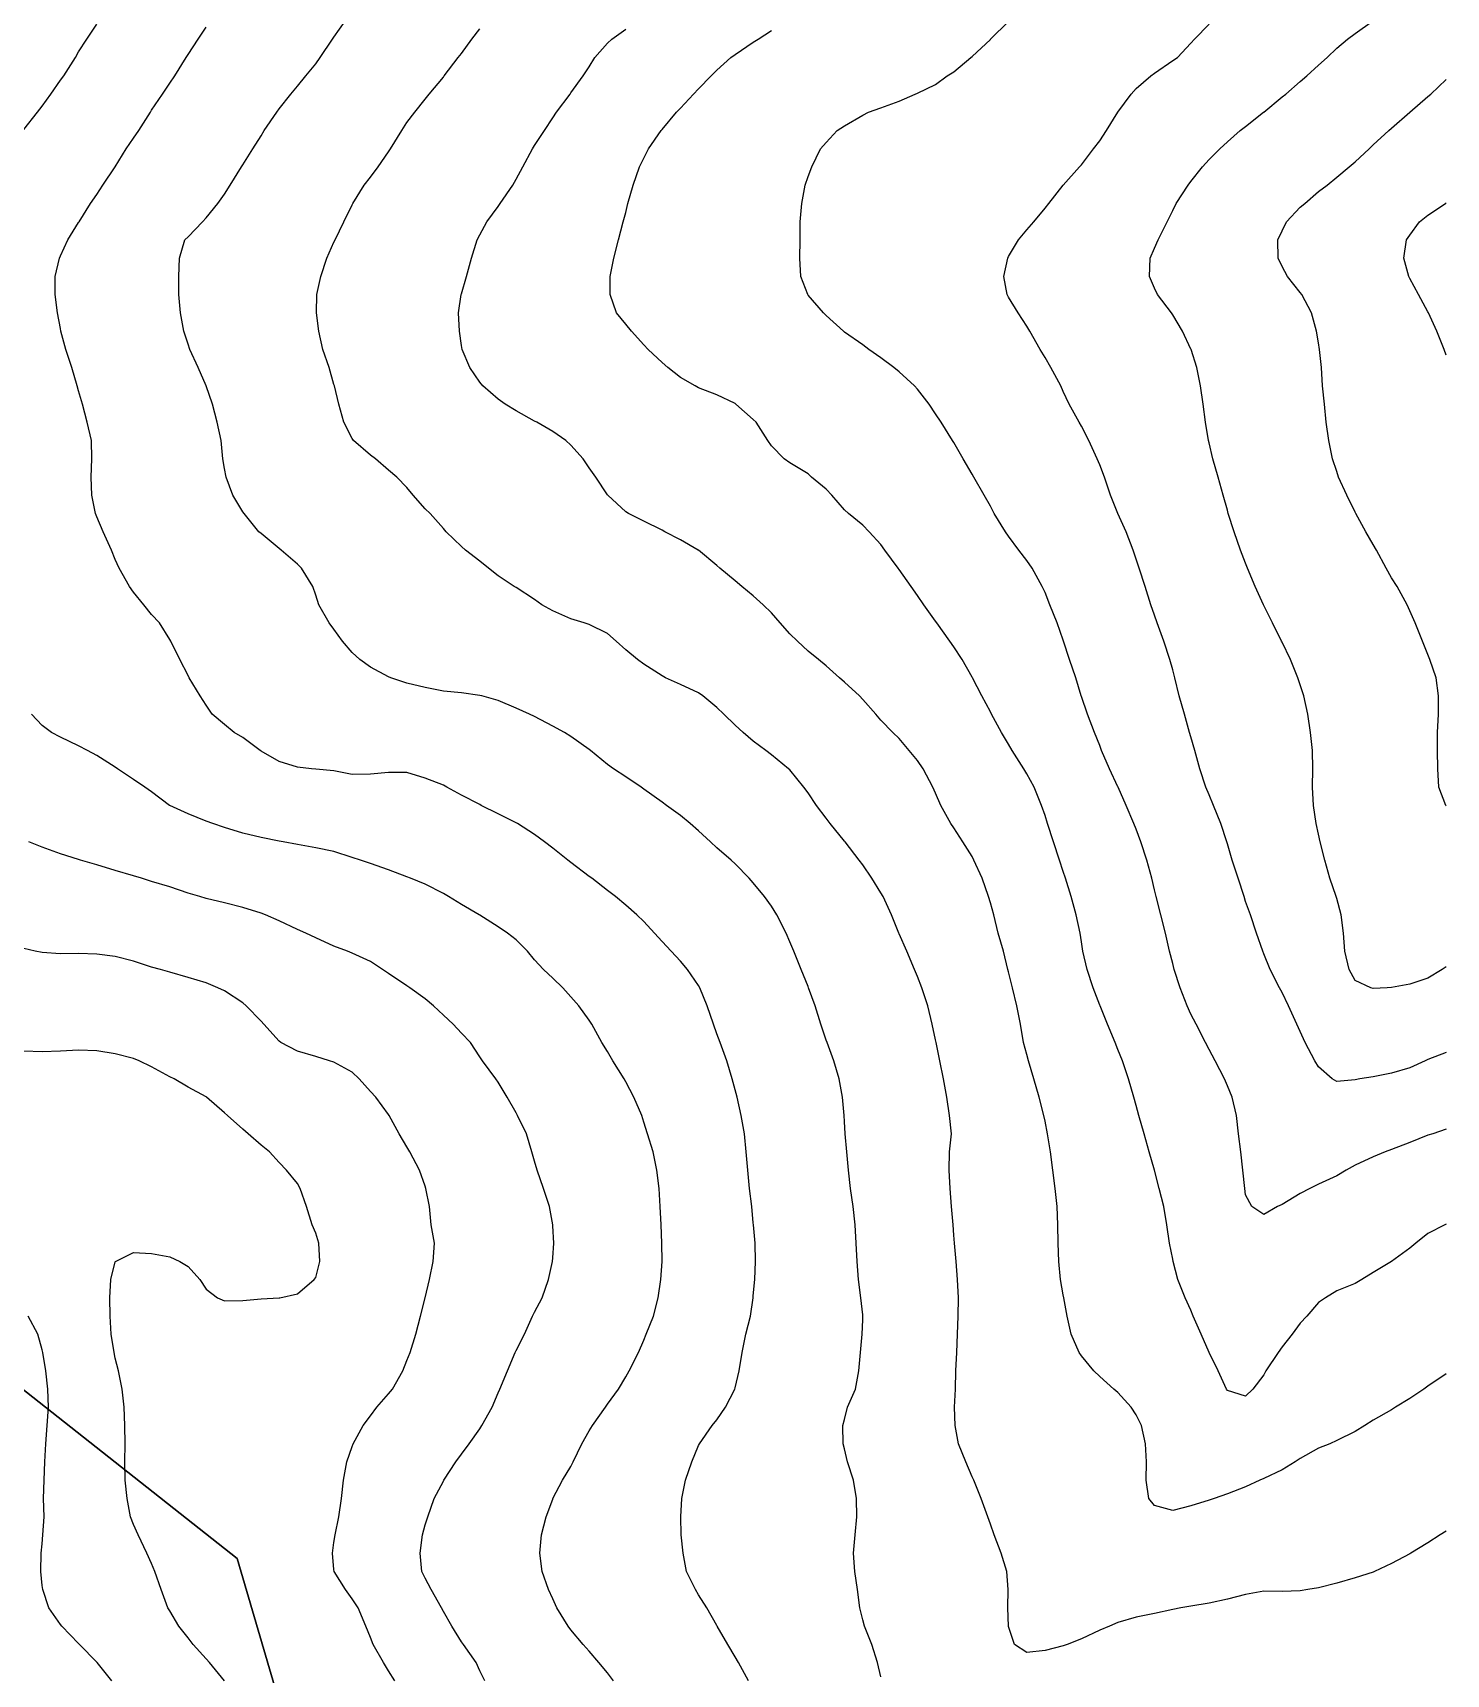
# Model space of a CAD drawing. Extents: x -280806 to 176394, y -263086 to 194114.
# Drawn here: x 98675 to 176394, y -24092 to 66133 of the extents above; entities that cross this region are included whole.
import ezdxf

# ---------------------------------------------------------------- set-up
doc = ezdxf.new("R2010")
doc.units = 0

msp = doc.modelspace()

# ---------------------------------------------------------------- linework, layer by layer
at = {"layer": 'CONTOURS'}
for points in [[(145312.2722, -24232.5449, 445008), (145114.2132, -23456.8594, 445008), (144820.2031, -22454.2198, 445008), (144402.6881, -21451.5802, 445008), (144309.6326, -21100.0543, 445008), (144157.1107, -20448.971, 445008), (144016.415, -19446.3314, 445008), (143885.1986, -18443.6918, 445008), (143796.5933, -17441.0522, 445008), (143893.1539, -16438.4431, 445008), (143980.601, -15435.8035, 445008), (143973.2858, -14433.1639, 445008), (143807.9928, -13430.5243, 445008), (143474.5111, -12427.9152, 445008), (143306.993, -11697.8582, 445008), (143230.7321, -11425.2756, 445008), (143216.2541, -10422.636, 445008), (143306.993, -10089.5506, 445008), (143479.6318, -9419.9964, 445008), (143919.1229, -8417.3873, 445008), (144096.1507, -7414.7477, 445008), (144193.9915, -6412.1081, 445008), (144273.209, -5409.499, 445008), (144309.6326, -4610.9839, 445008), (144317.527, -4406.8594, 445008), (144309.6326, -4333.1587, 445008), (144200.6057, -3404.2198, 445008), (144076.8264, -2401.5802, 445008), (143996.5116, -1398.971, 445008), (143948.7494, -396.3314, 445008), (143902.5113, 606.3082, 445008), (143778.2443, 1608.9478, 445008), (143632.1537, 2611.5569, 445008), (143524.925, 3614.1965, 445008), (143435.7406, 4616.8361, 445008), (143349.7565, 5619.4757, 445008), (143306.993, 6292.3522, 445008), (143283.7368, 6622.0848, 445008), (143198.4842, 7624.7244, 445008), (143017.9207, 8627.364, 445008), (142722.661, 9630.0036, 445008), (142347.4826, 10632.6127, 445008), (142304.3839, 10755.9348, 445008), (142001.8699, 11635.2523, 445008), (141697.4966, 12637.8919, 445008), (141327.378, 13640.501, 445008), (141301.7443, 13703.8385, 445008), (140920.3176, 14643.1406, 445008), (140519.7494, 15645.7802, 445008), (140299.1047, 16160.5874, 445008), (140093.8524, 16648.4198, 445008), (139589.0731, 17651.029, 445008), (139296.4651, 18119.7504, 445008), (138917.1415, 18653.6686, 445008), (138293.856, 19409.1763, 445008), (138073.6075, 19656.3082, 445008), (137291.2164, 20454.1222, 445008), (137071.9433, 20658.9478, 445008), (136288.5768, 21326.5817, 445008), (135935.0393, 21661.5569, 445008), (135285.9372, 22271.0045, 445008), (134816.2099, 22664.1965, 445008), (134283.3281, 23105.5164, 445008), (133525.5648, 23666.8361, 445008), (133280.6885, 23847.9482, 445008), (132278.0489, 24559.3514, 445008), (132119.5529, 24669.4757, 445008), (131275.4398, 25240.1527, 445008), (130604.4226, 25672.0848, 445008), (130272.8002, 25914.4313, 445008), (129348.4637, 26674.7244, 445008), (129270.1606, 26734.5871, 445008), (128267.521, 27445.7465, 445008), (127906.7902, 27677.364, 445008), (127264.9118, 28029.1642, 445008), (126262.2722, 28546.745, 445008), (125994.5054, 28680.0036, 445008), (125259.6326, 29016.0456, 445008), (124256.993, 29429.4154, 445008), (123369.1106, 29682.6127, 445008), (123254.3839, 29713.2146, 445008), (122251.7443, 29845.2235, 445008), (121249.1047, 29939.3762, 445008), (120246.4651, 30149.231, 445008), (119243.856, 30386.1826, 445008), (118357.6805, 30685.2523, 445008), (118241.2164, 30736.8245, 445008), (117238.5768, 31263.4579, 445008), (116648.6364, 31687.8919, 445008), (116235.9372, 32072.9458, 445008), (115711.4069, 32690.501, 445008), (115233.3281, 33344.419, 445008), (114965.8356, 33693.1406, 445008), (114396.6216, 34695.7802, 445008), (114230.6885, 35213.5135, 445008), (114080.6964, 35698.4198, 445008), (113456.7098, 36701.029, 445008), (113228.0489, 36922.4966, 445008), (112332.4246, 37703.6686, 445008), (112225.4398, 37785.0502, 445008), (111222.8002, 38606.6995, 445008), (111106.458, 38706.3082, 445008), (110290.4779, 39708.9478, 445008), (110220.1606, 39809.0441, 445008), (109669.387, 40711.5569, 445008), (109308.3818, 41714.1965, 445008), (109217.521, 42189.6235, 445008), (109129.4947, 42716.8361, 445008), (109027.9049, 43719.4757, 445008), (108818.934, 44722.0848, 445008), (108555.0077, 45724.7244, 445008), (108216.3444, 46727.364, 445008), (108214.9118, 46731.0216, 445008), (107764.1736, 47730.0036, 445008), (107306.8517, 48732.6127, 445008), (107212.2722, 49026.8362, 445008), (106973.0042, 49735.2523, 445008), (106790.2157, 50737.8919, 445008), (106710.9067, 51740.501, 445008), (106705.2679, 52743.1406, 445008), (106741.2343, 53745.7802, 445008), (107042.4377, 54748.4198, 445008), (107212.2722, 54924.7162, 445008), (108000.9118, 55751.029, 445008), (108214.9118, 55958.933, 445008), (108845.6954, 56753.6686, 445008), (109217.521, 57265.2449, 445008), (109525.8871, 57756.3082, 445008), (110147.4962, 58758.9478, 445008), (110220.1606, 58876.8139, 445008), (110775.4757, 59761.5569, 445008), (111222.8002, 60462.8102, 445008), (111404.8572, 60764.1965, 445008), (112085.8414, 61766.8361, 445008), (112225.4398, 61949.7466, 445008), (112864.7882, 62769.4757, 445008), (113228.0489, 63205.2482, 445008), (113684.6088, 63772.0848, 445008), (114230.6885, 64429.2031, 445008), (114469.0421, 64774.7244, 445008), (115153.9582, 65777.364, 445008), (115233.3281, 65899.7107, 445008), (115842.8062, 66780.0036, 445008)], [(176393.856, 14796.1198, 426720), (176167.1762, 14643.1406, 426720), (175391.2164, 14167.0735, 426720), (174388.5768, 13844.2598, 426720), (173385.9372, 13651.5043, 426720), (173154.8683, 13640.501, 426720), (172383.3281, 13605.6319, 426720), (172258.4515, 13640.501, 426720), (171380.6885, 14033.7845, 426720), (171064.6414, 14643.1406, 426720), (170824.3675, 15645.7802, 426720), (170748.1066, 16648.4198, 426720), (170617.5607, 17651.029, 426720), (170378.0489, 18537.9665, 426720), (170338.303, 18653.6686, 426720), (170001.5904, 19656.3082, 426720), (169722.1498, 20658.9478, 426720), (169468.739, 21661.5569, 426720), (169375.4398, 22087.0577, 426720), (169250.868, 22664.1965, 426720), (169099.6262, 23666.8361, 426720), (169041.9276, 24669.4757, 426720), (169066.1897, 25672.0848, 426720), (169049.1209, 26674.7244, 426720), (168939.3624, 27677.364, 426720), (168786.048, 28680.0036, 426720), (168567.4759, 29682.6127, 426720), (168372.8002, 30291.6336, 426720), (168233.3846, 30685.2523, 426720), (167828.275, 31687.8919, 426720), (167370.1606, 32634.3264, 426720), (167344.1306, 32690.501, 426720), (166845.3559, 33693.1406, 426720), (166367.521, 34658.9909, 426720), (166351.8847, 34695.7802, 426720), (165891.5758, 35698.4198, 426720), (165473.573, 36701.029, 426720), (165364.9118, 36978.6408, 426720), (165086.5075, 37703.6686, 426720), (164736.2009, 38706.3082, 426720), (164411.0098, 39708.9478, 426720), (164362.2722, 39888.9017, 426720), (164134.0075, 40711.5569, 426720), (163860.1142, 41714.1965, 426720), (163569.3655, 42716.8361, 426720), (163359.6326, 43586.3695, 426720), (163330.0366, 43719.4757, 426720), (163165.6579, 44722.0848, 426720), (163037.8858, 45724.7244, 426720), (162893.1362, 46727.364, 426720), (162688.2192, 47730.0036, 426720), (162362.8452, 48732.6127, 426720), (162356.993, 48745.1705, 426720), (161886.7781, 49735.2523, 426720), (161354.3839, 50634.9914, 426720), (161294.887, 50737.8919, 426720), (160523.7734, 51740.501, 426720), (160351.7443, 52105.499, 426720), (160073.8277, 52743.1406, 426720), (160107.691, 53745.7802, 426720), (160351.7443, 54296.9501, 426720), (160554.0706, 54748.4198, 426720), (161053.1501, 55751.029, 426720), (161354.3839, 56368.5233, 426720), (161551.9553, 56753.6686, 426720), (162205.1722, 57756.3082, 426720), (162356.993, 57959.305, 426720), (162988.6606, 58758.9478, 426720), (163359.6326, 59173.9939, 426720), (163941.7397, 59761.5569, 426720), (164362.2722, 60142.8922, 426720), (165070.9018, 60764.1965, 426720), (165364.9118, 60992.7965, 426720), (166354.7194, 61766.8361, 426720), (166367.521, 61777.1688, 426720), (167370.1606, 62606.6515, 426720), (167573.8584, 62769.4757, 426720), (168372.8002, 63449.9417, 426720), (168736.6094, 63772.0848, 426720), (169375.4398, 64355.8378, 426720), (169844.3136, 64774.7244, 426720), (170378.0489, 65298.767, 426720), (170967.4406, 65777.364, 426720), (171380.6885, 66104.0182, 426720), (172336.206, 66780.0036, 426720)], [(98188.5768, 60814.0618, 451104), (98923.9068, 61766.8361, 451104), (99191.2164, 62109.7666, 451104), (99667.9541, 62769.4757, 451104), (100193.856, 63537.2364, 451104), (100375.6082, 63772.0848, 451104), (101022.2719, 64774.7244, 451104), (101196.4651, 65080.4693, 451104), (101647.051, 65777.364, 451104), (102199.1047, 66607.7611, 451104)], [(138026.455, -24459.499, 448056), (137479.5523, -23456.8594, 448056), (137291.2164, -23135.9659, 448056), (136891.8065, -22454.2198, 448056), (136312.6255, -21451.5802, 448056), (136288.5768, -21409.2434, 448056), (135732.3778, -20448.971, 448056), (135285.9372, -19727.6314, 448056), (135111.744, -19446.3314, 448056), (134617.5718, -18443.6918, 448056), (134432.101, -17441.0522, 448056), (134332.0351, -16438.4431, 448056), (134305.5785, -15435.8035, 448056), (134366.3861, -14433.1639, 448056), (134563.4393, -13430.5243, 448056), (134905.242, -12427.9152, 448056), (135285.9372, -11527.9322, 448056), (135336.534, -11425.2756, 448056), (136036.812, -10422.636, 448056), (136288.5768, -10116.7997, 448056), (136770.8009, -9419.9964, 448056), (137275.001, -8417.3873, 448056), (137291.2164, -8359.963, 448056), (137514.269, -7414.7477, 448056), (137686.7554, -6412.1081, 448056), (137890.9714, -5409.499, 448056), (138135.3905, -4406.8594, 448056), (138283.127, -3404.2198, 448056), (138293.856, -3295.4976, 448056), (138380.2058, -2401.5802, 448056), (138418.9764, -1398.971, 448056), (138392.4283, -396.3314, 448056), (138305.6822, 606.3082, 448056), (138293.856, 715.9142, 448056), (138207.049, 1608.9478, 448056), (138091.3164, 2611.5569, 448056), (137988.233, 3614.1965, 448056), (137895.9701, 4616.8361, 448056), (137803.4328, 5619.4757, 448056), (137634.8479, 6622.0848, 448056), (137399.4204, 7624.7244, 448056), (137291.2164, 8030.8399, 448056), (137132.7204, 8627.364, 448056), (136841.545, 9630.0036, 448056), (136478.6196, 10632.6127, 448056), (136288.5768, 11116.6351, 448056), (136100.9724, 11635.2523, 448056), (135752.9213, 12637.8919, 448056), (135350.3719, 13640.501, 448056), (135285.9372, 13763.305, 448056), (134683.5, 14643.1406, 448056), (134283.3281, 15099.792, 448056), (133786.1993, 15645.7802, 448056), (133280.6885, 16187.166, 448056), (132862.381, 16648.4198, 448056), (132278.0489, 17275.9726, 448056), (131888.8498, 17651.029, 448056), (131275.4398, 18185.0995, 448056), (130707.9022, 18653.6686, 448056), (130272.8002, 18994.4959, 448056), (129405.5832, 19656.3082, 448056), (129270.1606, 19762.409, 448056), (128267.521, 20531.3585, 448056), (128094.7298, 20658.9478, 448056), (127264.9118, 21308.9947, 448056), (126819.9648, 21661.5569, 448056), (126262.2722, 22073.5855, 448056), (125326.2314, 22664.1965, 448056), (125259.6326, 22699.5838, 448056), (124256.993, 23203.8449, 448056), (123337.6248, 23666.8361, 448056), (123254.3839, 23705.82, 448056), (122251.7443, 24230.9294, 448056), (121446.4627, 24669.4757, 448056), (121249.1047, 24774.1745, 448056), (120246.4651, 25168.921, 448056), (119243.856, 25482.1334, 448056), (118241.2164, 25477.8358, 448056), (117238.5768, 25377.7699, 448056), (116235.9372, 25354.8794, 448056), (115233.3281, 25571.5008, 448056), (114230.6885, 25647.6094, 448056), (113996.6021, 25672.0848, 448056), (113228.0489, 25767.03, 448056), (112225.4398, 26069.0258, 448056), (111222.8002, 26638.057, 448056), (111176.9582, 26674.7244, 448056), (110220.1606, 27395.8202, 448056), (109751.5915, 27677.364, 448056), (109217.521, 28102.499, 448056), (108542.0537, 28680.0036, 448056), (108214.9118, 29183.076, 448056), (107872.3166, 29682.6127, 448056), (107280.2731, 30685.2523, 448056), (107212.2722, 30807.9038, 448056), (106752.0547, 31687.8919, 448056), (106261.1134, 32690.501, 448056), (106209.6326, 32779.6246, 448056), (105634.2617, 33693.1406, 448056), (105206.993, 34151.8342, 448056), (104780.6083, 34695.7802, 448056), (104204.3839, 35394.6866, 448056), (103990.902, 35698.4198, 448056), (103419.5849, 36701.029, 448056), (103201.7443, 37179.6564, 448056), (102995.6386, 37703.6686, 448056), (102543.0715, 38706.3082, 448056), (102199.1047, 39522.3492, 448056), (102117.3878, 39708.9478, 448056), (101923.3522, 40711.5569, 448056), (101888.2697, 41714.1965, 448056), (101917.1952, 42716.8361, 448056), (101893.7866, 43719.4757, 448056), (101666.1924, 44722.0848, 448056), (101400.4982, 45724.7244, 448056), (101196.4651, 46444.9058, 448056), (101116.6075, 46727.364, 448056), (100825.7978, 47730.0036, 448056), (100496.4614, 48732.6127, 448056), (100224.1226, 49735.2523, 448056), (100193.856, 49876.5271, 448056), (100025.6978, 50737.8919, 448056), (99907.7707, 51740.501, 448056), (99908.7461, 52743.1406, 448056), (100137.3766, 53745.7802, 448056), (100193.856, 53876.7223, 448056), (100600.2154, 54748.4198, 448056), (101196.4651, 55710.2467, 448056), (101218.0145, 55751.029, 448056), (101854.8941, 56753.6686, 448056), (102199.1047, 57242.0191, 448056), (102519.3276, 57756.3082, 448056), (103201.3786, 58758.9478, 448056), (103201.7443, 58759.4964, 448056), (103812.7464, 59761.5569, 448056), (104204.3839, 60348.9979, 448056), (104496.047, 60764.1965, 448056), (105139.297, 61766.8361, 448056), (105206.993, 61878.2405, 448056), (105800.0729, 62769.4757, 448056), (106209.6326, 63373.0406, 448056), (106491.3898, 63772.0848, 448056), (107113.8523, 64774.7244, 448056), (107212.2722, 64940.9928, 448056), (107771.6717, 65777.364, 448056), (108214.9118, 66441.8585, 448056)], [(176393.856, -16239.3173, 441960), (176059.0942, -16438.4431, 441960), (175391.2164, -16867.0224, 441960), (174454.4746, -17441.0522, 441960), (174388.5768, -17479.2132, 441960), (173385.9372, -18006.3038, 441960), (172460.1072, -18443.6918, 441960), (172383.3281, -18477.4942, 441960), (171380.6885, -18803.935, 441960), (170378.0489, -19095.4762, 441960), (169375.4398, -19353.8551, 441960), (168785.2555, -19446.3314, 441960), (168372.8002, -19507.6572, 441960), (167370.1606, -19547.4641, 441960), (166367.521, -19530.9439, 441960), (165364.9118, -19707.3317, 441960), (164362.2722, -19962.3274, 441960), (163359.6326, -20182.7587, 441960), (162356.993, -20347.8994, 441960), (161806.128, -20448.971, 441960), (161354.3839, -20531.7242, 441960), (160351.7443, -20753.9844, 441960), (159349.1047, -20957.8651, 441960), (158346.4651, -21248.7053, 441960), (157887.1925, -21451.5802, 441960), (157343.856, -21674.5109, 441960), (156341.2164, -22142.5922, 441960), (155558.5205, -22454.2198, 441960), (155338.5768, -22532.5229, 441960), (154335.9372, -22793.5231, 441960), (153333.3281, -22893.589, 441960), (152661.6403, -22454.2198, 441960), (152330.6885, -21475.9032, 441960), (152325.8726, -21451.5802, 441960), (152289.8453, -20448.971, 441960), (152299.8427, -19446.3314, 441960), (152228.2757, -18443.6918, 441960), (151926.6761, -17441.0522, 441960), (151547.383, -16438.4431, 441960), (151328.0489, -15838.0481, 441960), (151185.0062, -15435.8035, 441960), (150819.6425, -14433.1639, 441960), (150419.501, -13430.5243, 441960), (150325.4398, -13239.4147, 441960), (149971.2926, -12427.9152, 441960), (149577.9178, -11425.2756, 441960), (149388.637, -10422.636, 441960), (149358.7056, -9419.9964, 441960), (149403.4198, -8417.3873, 441960), (149430.4555, -7414.7477, 441960), (149477.2728, -6412.1081, 441960), (149526.7723, -5409.499, 441960), (149564.5675, -4406.8594, 441960), (149572.4314, -3404.2198, 441960), (149515.7386, -2401.5802, 441960), (149441.093, -1398.971, 441960), (149360.2906, -396.3314, 441960), (149322.8002, 47.6402, 441960), (149277.5069, 606.3082, 441960), (149199.4476, 1608.9478, 441960), (149124.6497, 2611.5569, 441960), (149066.1281, 3614.1965, 441960), (149076.7046, 4616.8361, 441960), (149197.9541, 5619.4757, 441960), (149073.7786, 6622.0848, 441960), (148927.3526, 7624.7244, 441960), (148750.5382, 8627.364, 441960), (148547.8766, 9630.0036, 441960), (148348.1412, 10632.6127, 441960), (148320.1606, 10777.0879, 441960), (148121.0652, 11635.2523, 441960), (147891.8251, 12637.8919, 441960), (147567.8227, 13640.501, 441960), (147317.521, 14254.9169, 441960), (147162.774, 14643.1406, 441960), (146730.9334, 15645.7802, 441960), (146314.9118, 16597.9754, 441960), (146295.9228, 16648.4198, 441960), (145898.4331, 17651.029, 441960), (145429.1021, 18653.6686, 441960), (145312.2722, 18857.4578, 441960), (144808.5902, 19656.3082, 441960), (144309.6326, 20393.7108, 441960), (144115.9018, 20658.9478, 441960), (143337.1378, 21661.5569, 441960), (143306.993, 21698.5291, 441960), (142528.4119, 22664.1965, 441960), (142304.3839, 22958.298, 441960), (141764.2783, 23666.8361, 441960), (141301.7443, 24357.4824, 441960), (141079.6061, 24669.4757, 441960), (140299.1047, 25611.1248, 441960), (140231.8354, 25672.0848, 441960), (139296.4651, 26437.59, 441960), (138977.7053, 26674.7244, 441960), (138293.856, 27202.0284, 441960), (137735.9196, 27677.364, 441960), (137291.2164, 28078.3589, 441960), (136671.9542, 28680.0036, 441960), (136288.5768, 29042.1974, 441960), (135525.7843, 29682.6127, 441960), (135285.9372, 29851.6853, 441960), (134283.3281, 30314.4326, 441960), (133464.8182, 30685.2523, 441960), (133280.6885, 30780.3499, 441960), (132278.0489, 31425.1848, 441960), (131934.966, 31687.8919, 441960), (131275.4398, 32223.8522, 441960), (130757.7065, 32690.501, 441960), (130272.8002, 33111.0336, 441960), (129270.1606, 33605.8764, 441960), (128993.707, 33693.1406, 441960), (128267.521, 33914.1206, 441960), (127264.9118, 34351.2648, 441960), (126673.4474, 34695.7802, 441960), (126262.2722, 34980.9206, 441960), (125259.6326, 35636.1187, 441960), (125135.1828, 35698.4198, 441960), (124256.993, 36288.7565, 441960), (123733.5905, 36701.029, 441960), (123254.3839, 37086.8143, 441960), (122475.5894, 37703.6686, 441960), (122251.7443, 37888.2859, 441960), (121410.4658, 38706.3082, 441960), (121249.1047, 38886.9631, 441960), (120517.0666, 39708.9478, 441960), (120246.4651, 39964.4921, 441960), (119593.0958, 40711.5569, 441960), (119243.856, 41147.0856, 441960), (118695.3684, 41714.1965, 441960), (118241.2164, 42094.3126, 441960), (117510.0926, 42716.8361, 441960), (117238.5768, 42918.4003, 441960), (116314.5451, 43719.4757, 441960), (116235.9372, 43841.9443, 441960), (115771.3306, 44722.0848, 441960), (115498.5041, 45724.7244, 441960), (115255.9442, 46727.364, 441960), (115233.3281, 46808.1665, 441960), (114968.8226, 47730.0036, 441960), (114629.9765, 48732.6127, 441960), (114402.5347, 49735.2523, 441960), (114268.1179, 50737.8919, 441960), (114300.5486, 51740.501, 441960), (114508.9709, 52743.1406, 441960), (114834.5278, 53745.7802, 441960), (115233.3281, 54626.4389, 441960), (115292.5507, 54748.4198, 441960), (115785.5038, 55751.029, 441960), (116235.9372, 56678.6268, 441960), (116276.0794, 56753.6686, 441960), (116894.9148, 57756.3082, 441960), (117238.5768, 58207.1378, 441960), (117662.645, 58758.9478, 441960), (118241.2164, 59596.4772, 441960), (118344.3912, 59761.5569, 441960), (118971.6696, 60764.1965, 441960), (119243.856, 61202.7122, 441960), (119677.7693, 61766.8361, 441960), (120246.4651, 62491.1933, 441960), (120478.997, 62769.4757, 441960), (121249.1047, 63704.3582, 441960), (121298.1775, 63772.0848, 441960), (122066.8222, 64774.7244, 441960), (122251.7443, 65004.5436, 441960), (122816.8435, 65777.364, 441960), (123254.3839, 66356.1792, 441960)], [(176393.856, -7575.4078, 438912), (175391.2164, -8258.4341, 438912), (175158.8978, -8417.3873, 438912), (174388.5768, -8945.9714, 438912), (173610.0262, -9419.9964, 438912), (173385.9372, -9559.7167, 438912), (172383.3281, -10137.3127, 438912), (171911.4672, -10422.636, 438912), (171380.6885, -10746.0288, 438912), (170378.0489, -11249.8327, 438912), (169992.355, -11425.2756, 438912), (169375.4398, -11673.7181, 438912), (168372.8002, -12236.4703, 438912), (168092.3232, -12427.9152, 438912), (167370.1606, -12858.1709, 438912), (166367.521, -13340.7302, 438912), (166148.8879, -13430.5243, 438912), (165364.9118, -13790.4626, 438912), (164362.2722, -14187.7694, 438912), (163642.1213, -14433.1639, 438912), (163359.6326, -14529.9379, 438912), (162356.993, -14831.2022, 438912), (161354.3839, -15102.0475, 438912), (160351.7443, -14820.8086, 438912), (160038.8366, -14433.1639, 438912), (159900.1222, -13430.5243, 438912), (159912.9542, -12427.9152, 438912), (159862.4184, -11425.2756, 438912), (159634.0622, -10422.636, 438912), (159349.1047, -9829.7695, 438912), (159069.9079, -9419.9964, 438912), (158346.4651, -8604.565, 438912), (158125.1498, -8417.3873, 438912), (157343.856, -7725.4303, 438912), (157023.6941, -7414.7477, 438912), (156341.2164, -6595.7501, 438912), (156208.1102, -6412.1081, 438912), (155765.2663, -5409.499, 438912), (155549.6203, -4406.8594, 438912), (155373.4459, -3404.2198, 438912), (155338.5768, -3231.9468, 438912), (155181.2086, -2401.5802, 438912), (155089.7381, -1398.971, 438912), (155058.8618, -396.3314, 438912), (155046.8527, 606.3082, 438912), (154996.957, 1608.9478, 438912), (154893.965, 2611.5569, 438912), (154768.6313, 3614.1965, 438912), (154629.9168, 4616.8361, 438912), (154479.8638, 5619.4757, 438912), (154335.9372, 6315.2122, 438912), (154265.2236, 6622.0848, 438912), (154016.7506, 7624.7244, 438912), (153720.9727, 8627.364, 438912), (153420.6533, 9630.0036, 438912), (153333.3281, 9969.307, 438912), (153154.7762, 10632.6127, 438912), (152991.251, 11635.2523, 438912), (152793.4358, 12637.8919, 438912), (152550.2664, 13640.501, 438912), (152330.6885, 14508.48, 438912), (152297.9834, 14643.1406, 438912), (152045.2738, 15645.7802, 438912), (151766.4122, 16648.4198, 438912), (151516.9639, 17651.029, 438912), (151328.0489, 18303.0876, 438912), (151229.9642, 18653.6686, 438912), (150880.0843, 19656.3082, 438912), (150422.0614, 20658.9478, 438912), (150325.4398, 20856.7325, 438912), (149809.3524, 21661.5569, 438912), (149322.8002, 22433.9506, 438912), (149163.5726, 22664.1965, 438912), (148611.7627, 23666.8361, 438912), (148320.1606, 24336.2378, 438912), (148158.9518, 24669.4757, 438912), (147626.4053, 25672.0848, 438912), (147317.521, 26124.7433, 438912), (146867.9105, 26674.7244, 438912), (146314.9118, 27341.4744, 438912), (145964.4528, 27677.364, 438912), (145312.2722, 28353.0751, 438912), (145035.1176, 28680.0036, 438912), (144309.6326, 29478.1224, 438912), (144128.8862, 29682.6127, 438912), (143306.993, 30436.3526, 438912), (143032.5816, 30685.2523, 438912), (142304.3839, 31330.8187, 438912), (141872.909, 31687.8919, 438912), (141301.7443, 32151.6756, 438912), (140716.254, 32690.501, 438912), (140299.1047, 33104.389, 438912), (139776.0984, 33693.1406, 438912), (139296.4651, 34255.4357, 438912), (138840.271, 34695.7802, 438912), (138293.856, 35184.0698, 438912), (137662.3104, 35698.4198, 438912), (137291.2164, 36006.0545, 438912), (136448.1701, 36701.029, 438912), (136288.5768, 36847.5768, 438912), (135285.9372, 37689.1296, 438912), (135263.2296, 37703.6686, 438912), (134283.3281, 38270.0174, 438912), (133433.4542, 38706.3082, 438912), (133280.6885, 38788.2994, 438912), (132278.0489, 39294.2674, 438912), (131437.6238, 39708.9478, 438912), (131275.4398, 39808.7698, 438912), (130299.8359, 40711.5569, 438912), (130272.8002, 40744.0181, 438912), (129628.8797, 41714.1965, 438912), (129270.1606, 42220.9874, 438912), (128944.0855, 42716.8361, 438912), (128267.521, 43468.9606, 438912), (127976.2236, 43719.4757, 438912), (127264.9118, 44218.5552, 438912), (126388.1851, 44722.0848, 438912), (126262.2722, 44793.7128, 438912), (125259.6326, 45362.3782, 438912), (124648.8744, 45724.7244, 438912), (124256.993, 45986.7305, 438912), (123420.2866, 46727.364, 438912), (123254.3839, 46933.927, 438912), (122703.8237, 47730.0036, 438912), (122282.651, 48732.6127, 438912), (122251.7443, 48940.3949, 438912), (122134.2134, 49735.2523, 438912), (122089.8955, 50737.8919, 438912), (122238.3636, 51740.501, 438912), (122251.7443, 51790.092, 438912), (122515.3354, 52743.1406, 438912), (122797.6411, 53745.7802, 438912), (123111.2803, 54748.4198, 438912), (123254.3839, 55021.5511, 438912), (123644.1926, 55751.029, 438912), (124256.993, 56578.9267, 438912), (124377.9377, 56753.6686, 438912), (125076.5698, 57756.3082, 438912), (125259.6326, 58080.6154, 438912), (125611.7681, 58758.9478, 438912), (126152.1785, 59761.5569, 438912), (126262.2722, 59939.8039, 438912), (126802.957, 60764.1965, 438912), (127264.9118, 61456.3668, 438912), (127478.79, 61766.8361, 438912), (128222.1972, 62769.4757, 438912), (128267.521, 62825.6808, 438912), (128936.496, 63772.0848, 438912), (129270.1606, 64257.0216, 438912), (129575.9664, 64774.7244, 438912), (130272.8002, 65570.3438, 438912), (130519.6882, 65777.364, 438912), (131275.4398, 66342.7375, 438912)], [(176393.856, 637.855, 435864), (176314.4251, 606.3082, 435864), (175391.2164, 138.1049, 435864), (174717.2122, -396.3314, 435864), (174388.5768, -669.859, 435864), (173391.6065, -1398.971, 435864), (173385.9372, -1402.6286, 435864), (172383.3281, -2013.3869, 435864), (171746.6923, -2401.5802, 435864), (171380.6885, -2621.4629, 435864), (170378.0489, -3014.2891, 435864), (169752.7517, -3404.2198, 435864), (169375.4398, -3661.5014, 435864), (168727.7093, -4406.8594, 435864), (168372.8002, -4800.2342, 435864), (167928.8894, -5409.499, 435864), (167370.1606, -6090.2088, 435864), (167147.4737, -6412.1081, 435864), (166480.175, -7414.7477, 435864), (166367.521, -7629.3878, 435864), (165756.8542, -8417.3873, 435864), (165364.9118, -8807.8056, 435864), (164362.2722, -8493.9226, 435864), (164316.0646, -8417.3873, 435864), (163862.2174, -7414.7477, 435864), (163359.6326, -6413.9674, 435864), (163358.8097, -6412.1081, 435864), (162919.8367, -5409.499, 435864), (162487.4779, -4406.8594, 435864), (162356.993, -4082.5217, 435864), (162039.7267, -3404.2198, 435864), (161634.9218, -2401.5802, 435864), (161376.2076, -1398.971, 435864), (161354.3839, -1279.8247, 435864), (161185.098, -396.3314, 435864), (161039.5865, 606.3082, 435864), (160860.6079, 1608.9478, 435864), (160604.515, 2611.5569, 435864), (160351.7443, 3609.5026, 435864), (160350.6166, 3614.1965, 435864), (160070.3834, 4616.8361, 435864), (159781.0368, 5619.4757, 435864), (159496.0793, 6622.0848, 435864), (159349.1047, 7165.3908, 435864), (159222.6432, 7624.7244, 435864), (158933.6623, 8627.364, 435864), (158595.3953, 9630.0036, 435864), (158346.4651, 10254.7217, 435864), (158188.1215, 10632.6127, 435864), (157770.5455, 11635.2523, 435864), (157360.8638, 12637.8919, 435864), (157343.856, 12679.9543, 435864), (156978.9799, 13640.501, 435864), (156660.8906, 14643.1406, 435864), (156421.3788, 15645.7802, 435864), (156341.2164, 16158.4843, 435864), (156260.7187, 16648.4198, 435864), (156039.0986, 17651.029, 435864), (155766.3026, 18653.6686, 435864), (155461.9598, 19656.3082, 435864), (155338.5768, 20035.3879, 435864), (155136.1286, 20658.9478, 435864), (154800.4829, 21661.5569, 435864), (154471.6037, 22664.1965, 435864), (154335.9372, 23114.2642, 435864), (154145.1934, 23666.8361, 435864), (153728.8975, 24669.4757, 435864), (153333.3281, 25400.0203, 435864), (153176.417, 25672.0848, 435864), (152534.2339, 26674.7244, 435864), (152330.6885, 27026.2807, 435864), (151944.9946, 27677.364, 435864), (151396.2631, 28680.0036, 435864), (151328.0489, 28812.3782, 435864), (150863.107, 29682.6127, 435864), (150341.3808, 30685.2523, 435864), (150325.4398, 30716.5553, 435864), (149771.2219, 31687.8919, 435864), (149322.8002, 32385.5791, 435864), (149108.6477, 32690.501, 435864), (148393.1906, 33693.1406, 435864), (148320.1606, 33792.5359, 435864), (147677.9165, 34695.7802, 435864), (147317.521, 35198.7002, 435864), (146974.4686, 35698.4198, 435864), (146314.9118, 36628.2122, 435864), (146256.1159, 36701.029, 435864), (145524.9007, 37703.6686, 435864), (145312.2722, 38010.0535, 435864), (144670.7597, 38706.3082, 435864), (144309.6326, 39061.4611, 435864), (143525.6261, 39708.9478, 435864), (143306.993, 39918.4063, 435864), (142612.811, 40711.5569, 435864), (142304.3839, 41047.6294, 435864), (141499.7119, 41714.1965, 435864), (141301.7443, 41888.3592, 435864), (140299.1047, 42488.9676, 435864), (139998.5719, 42716.8361, 435864), (139296.4651, 43423.6978, 435864), (139085.7874, 43719.4757, 435864), (138451.9558, 44722.0848, 435864), (138293.856, 44875.765, 435864), (137340.1368, 45724.7244, 435864), (137291.2164, 45751.4554, 435864), (136288.5768, 46224.5354, 435864), (135285.9372, 46624.7988, 435864), (135096.2906, 46727.364, 435864), (134283.3281, 47182.4609, 435864), (133595.6383, 47730.0036, 435864), (133280.6885, 48005.5733, 435864), (132510.7942, 48732.6127, 435864), (132278.0489, 48987.517, 435864), (131600.8442, 49735.2523, 435864), (131275.4398, 50126.4631, 435864), (130773.0074, 50737.8919, 435864), (130429.2845, 51740.501, 435864), (130423.7676, 52743.1406, 435864), (130629.0504, 53745.7802, 435864), (130885.1434, 54748.4198, 435864), (131141.9069, 55751.029, 435864), (131275.4398, 56253.065, 435864), (131400.6821, 56753.6686, 435864), (131694.1435, 57756.3082, 435864), (132040.2134, 58758.9478, 435864), (132278.0489, 59251.9618, 435864), (132527.863, 59761.5569, 435864), (133234.8466, 60764.1965, 435864), (133280.6885, 60822.779, 435864), (134077.4662, 61766.8361, 435864), (134283.3281, 61997.8135, 435864), (135009.8798, 62769.4757, 435864), (135285.9372, 63056.5668, 435864), (135985.1484, 63772.0848, 435864), (136288.5768, 64074.0806, 435864), (137066.1216, 64774.7244, 435864), (137291.2164, 64945.0162, 435864), (138293.856, 65611.1566, 435864), (138570.0353, 65777.364, 435864), (139296.4651, 66255.6257, 435864)], [(176393.856, 5860.1762, 432816), (175665.4754, 5619.4757, 432816), (175391.2164, 5531.358, 432816), (174388.5768, 5142.2808, 432816), (173385.9372, 4756.9222, 432816), (173037.1241, 4616.8361, 432816), (172383.3281, 4348.4597, 432816), (171380.6885, 3890.4367, 432816), (170898.0682, 3614.1965, 432816), (170378.0489, 3305.9218, 432816), (169375.4398, 2835.3715, 432816), (168899.647, 2611.5569, 432816), (168372.8002, 2322.4846, 432816), (167370.1606, 1731.6907, 432816), (167113.7323, 1608.9478, 432816), (166367.521, 1167.6888, 432816), (165707.2022, 1608.9478, 432816), (165364.9118, 2250.7042, 432816), (165317.3021, 2611.5569, 432816), (165205.6538, 3614.1965, 432816), (165095.4686, 4616.8361, 432816), (164981.5649, 5619.4757, 432816), (164861.5651, 6622.0848, 432816), (164625.1013, 7624.7244, 432816), (164362.2722, 8244.2914, 432816), (164195.1809, 8627.364, 432816), (163685.6467, 9630.0036, 432816), (163359.6326, 10237.2871, 432816), (163160.263, 10632.6127, 432816), (162643.9622, 11635.2523, 432816), (162356.993, 12194.4384, 432816), (162153.539, 12637.8919, 432816), (161760.469, 13640.501, 432816), (161440.5204, 14643.1406, 432816), (161354.3839, 14973.3305, 432816), (161187.3535, 15645.7802, 432816), (160958.1744, 16648.4198, 432816), (160707.5678, 17651.029, 432816), (160443.5196, 18653.6686, 432816), (160351.7443, 19020.5563, 432816), (160199.2834, 19656.3082, 432816), (159940.5082, 20658.9478, 432816), (159601.1134, 21661.5569, 432816), (159349.1047, 22349.7343, 432816), (159222.3689, 22664.1965, 432816), (158792.5399, 23666.8361, 432816), (158352.8964, 24669.4757, 432816), (158346.4651, 24683.527, 432816), (157886.8877, 25672.0848, 432816), (157445.5068, 26674.7244, 432816), (157343.856, 26950.9037, 432816), (157050.9737, 27677.364, 432816), (156672.5035, 28680.0036, 432816), (156341.2164, 29650.3954, 432816), (156330.0912, 29682.6127, 432816), (156022.5785, 30685.2523, 432816), (155689.554, 31687.8919, 432816), (155357.261, 32690.501, 432816), (155338.5768, 32746.7366, 432816), (155004.2417, 33693.1406, 432816), (154603.765, 34695.7802, 432816), (154335.9372, 35363.7799, 432816), (154174.8199, 35698.4198, 432816), (153634.7448, 36701.029, 432816), (153333.3281, 37135.6433, 432816), (152896.8545, 37703.6686, 432816), (152330.6885, 38467.0402, 432816), (152160.3358, 38706.3082, 432816), (151542.9024, 39708.9478, 432816), (151328.0489, 40104.5477, 432816), (150988.2883, 40711.5569, 432816), (150418.5257, 41714.1965, 432816), (150325.4398, 41877.8741, 432816), (149830.9627, 42716.8361, 432816), (149322.8002, 43609.7172, 432816), (149256.1709, 43719.4757, 432816), (148627.4294, 44722.0848, 432816), (148320.1606, 45186.2647, 432816), (147962.3254, 45724.7244, 432816), (147317.521, 46549.0255, 432816), (147158.263, 46727.364, 432816), (146314.9118, 47501.2512, 432816), (146016.9394, 47730.0036, 432816), (145312.2722, 48272.1514, 432816), (144638.7252, 48732.6127, 432816), (144309.6326, 48986.4806, 432816), (143306.993, 49683.7106, 432816), (143249.142, 49735.2523, 432816), (142304.3839, 50594.4835, 432816), (142151.7096, 50737.8919, 432816), (141301.7443, 51717.7325, 432816), (141283.2734, 51740.501, 432816), (140901.8772, 52743.1406, 432816), (140845.3673, 53745.7802, 432816), (140876.3959, 54748.4198, 432816), (140865.8803, 55751.029, 432816), (140956.6193, 56753.6686, 432816), (141153.0324, 57756.3082, 432816), (141301.7443, 58229.1139, 432816), (141505.7774, 58758.9478, 432816), (141991.903, 59761.5569, 432816), (142304.3839, 60107.8402, 432816), (142896.275, 60764.1965, 432816), (143306.993, 61020.5638, 432816), (144309.6326, 61611.0528, 432816), (144635.281, 61766.8361, 432816), (145312.2722, 62005.6774, 432816), (146314.9118, 62376.0094, 432816), (147201.636, 62769.4757, 432816), (147317.521, 62817.2074, 432816), (148320.1606, 63298.1513, 432816), (148954.6018, 63772.0848, 432816), (149322.8002, 63990.5959, 432816), (150258.0485, 64774.7244, 432816), (150325.4398, 64831.4477, 432816), (151328.0489, 65769.5611, 432816), (151336.2175, 65777.364, 432816), (152330.6885, 66763.1786, 432816)], [(176393.856, 10072.878, 429768), (175391.2164, 9696.5719, 429768), (175240.0051, 9630.0036, 429768), (174388.5768, 9242.6028, 429768), (173385.9372, 8951.275, 429768), (172383.3281, 8739.439, 429768), (171649.644, 8627.364, 429768), (171380.6885, 8583.93, 429768), (170378.0489, 8488.7105, 429768), (170130.8866, 8627.364, 429768), (169375.4398, 9289.1458, 429768), (169165.3716, 9630.0036, 429768), (168644.5294, 10632.6127, 429768), (168372.8002, 11243.7672, 429768), (168172.8209, 11635.2523, 429768), (167731.5924, 12637.8919, 429768), (167370.1606, 13376.2699, 429768), (167224.6186, 13640.501, 429768), (166721.4547, 14643.1406, 429768), (166367.521, 15501.0917, 429768), (166309.7614, 15645.7802, 429768), (165967.9586, 16648.4198, 429768), (165631.2461, 17651.029, 429768), (165364.9118, 18389.8032, 429768), (165276.977, 18653.6686, 429768), (164948.4026, 19656.3082, 429768), (164634.4282, 20658.9478, 429768), (164362.2722, 21547.2874, 429768), (164326.5802, 21661.5569, 429768), (164005.4734, 22664.1965, 429768), (163598.3825, 23666.8361, 429768), (163359.6326, 24248.5469, 429768), (163185.1346, 24669.4757, 429768), (162840.101, 25672.0848, 429768), (162578.1559, 26674.7244, 429768), (162356.993, 27430.2931, 429768), (162288.1692, 27677.364, 429768), (162004.0956, 28680.0036, 429768), (161717.5226, 29682.6127, 429768), (161469.1716, 30685.2523, 429768), (161354.3839, 31111.2713, 429768), (161206.5864, 31687.8919, 429768), (160874.8116, 32690.501, 429768), (160503.2909, 33693.1406, 429768), (160351.7443, 34117.0565, 429768), (160149.0828, 34695.7802, 429768), (159838.0649, 35698.4198, 429768), (159509.2771, 36701.029, 429768), (159349.1047, 37204.2842, 429768), (159185.4271, 37703.6686, 429768), (158799.0931, 38706.3082, 429768), (158346.4651, 39701.4497, 429768), (158343.4781, 39708.9478, 429768), (157939.8314, 40711.5569, 429768), (157598.2421, 41714.1965, 429768), (157343.856, 42386.3719, 429768), (157203.6175, 42716.8361, 429768), (156740.5044, 43719.4757, 429768), (156341.2164, 44504.8843, 429768), (156212.3165, 44722.0848, 429768), (155665.3224, 45724.7244, 429768), (155338.5768, 46420.278, 429768), (155202.9713, 46727.364, 429768), (154659.3605, 47730.0036, 429768), (154335.9372, 48287.178, 429768), (154070.2735, 48732.6127, 429768), (153492.4642, 49735.2523, 429768), (153333.3281, 50001.0379, 429768), (152858.2058, 50737.8919, 429768), (152330.6885, 51593.7703, 429768), (152249.9165, 51740.501, 429768), (152072.7362, 52743.1406, 429768), (152283.2616, 53745.7802, 429768), (152330.6885, 53829.3869, 429768), (152883.0166, 54748.4198, 429768), (153333.3281, 55305.7466, 429768), (153720.7898, 55751.029, 429768), (154335.9372, 56491.3272, 429768), (154536.5261, 56753.6686, 429768), (155332.8161, 57756.3082, 429768), (155338.5768, 57762.8309, 429768), (156224.1732, 58758.9478, 429768), (156341.2164, 58881.5993, 429768), (157002.8762, 59761.5569, 429768), (157343.856, 60194.0376, 429768), (157713.5174, 60764.1965, 429768), (158343.6305, 61766.8361, 429768), (158346.4651, 61771.1642, 429768), (159071.0662, 62769.4757, 429768), (159349.1047, 63063.6077, 429768), (160158.3182, 63772.0848, 429768), (160351.7443, 63919.9128, 429768), (161354.3839, 64605.408, 429768), (161618.1578, 64774.7244, 429768), (162356.993, 65557.2984, 429768), (162563.3426, 65777.364, 429768), (163359.6326, 66616.8137, 429768)], [(176393.856, 23648.3957, 423672), (176371.2094, 23666.8361, 423672), (175990.4532, 24669.4757, 423672), (175943.575, 25672.0848, 423672), (175913.6436, 26674.7244, 423672), (175909.5593, 27677.364, 423672), (175968.3857, 28680.0036, 423672), (175966.9226, 29682.6127, 423672), (175834.3651, 30685.2523, 423672), (175494.4217, 31687.8919, 423672), (175391.2164, 31950.8124, 423672), (175093.1525, 32690.501, 423672), (174684.9643, 33693.1406, 423672), (174388.5768, 34360.0126, 423672), (174248.8565, 34695.7802, 423672), (173704.2398, 35698.4198, 423672), (173385.9372, 36180.7658, 423672), (173089.9459, 36701.029, 423672), (172562.7943, 37703.6686, 423672), (172383.3281, 38009.7487, 423672), (171980.4434, 38706.3082, 423672), (171418.1789, 39708.9478, 423672), (171380.6885, 39782.8008, 423672), (170933.0897, 40711.5569, 423672), (170476.9565, 41714.1965, 423672), (170378.0489, 42026.0678, 423672), (170151.1862, 42716.8361, 423672), (169933.8638, 43719.4757, 423672), (169799.7518, 44722.0848, 423672), (169694.1082, 45724.7244, 423672), (169598.8277, 46727.364, 423672), (169529.1809, 47730.0036, 423672), (169432.8031, 48732.6127, 423672), (169375.4398, 49087.8571, 423672), (169261.9932, 49735.2523, 423672), (168987.0636, 50737.8919, 423672), (168460.4911, 51740.501, 423672), (168372.8002, 51853.6733, 423672), (167660.0254, 52743.1406, 423672), (167370.1606, 53283.9473, 423672), (167156.4043, 53745.7802, 423672), (167133.3919, 54748.4198, 423672), (167370.1606, 55241.7082, 423672), (167620.2794, 55751.029, 423672), (168372.8002, 56549.1478, 423672), (168614.3846, 56753.6686, 423672), (169375.4398, 57406.1539, 423672), (169844.1307, 57756.3082, 423672), (170378.0489, 58194.7325, 423672), (171058.8502, 58758.9478, 423672), (171380.6885, 59048.2944, 423672), (172152.4726, 59761.5569, 423672), (172383.3281, 59972.1737, 423672), (173241.0658, 60764.1965, 423672), (173385.9372, 60891.6638, 423672), (174388.5768, 61765.7693, 423672), (174389.8265, 61766.8361, 423672), (175391.2164, 62628.1399, 423672), (175547.1826, 62769.4757, 423672), (176393.856, 63569.5147, 423672)], [(176393.856, 48420.3146, 420624), (176281.7506, 48732.6127, 420624), (175884.078, 49735.2523, 420624), (175427.4571, 50737.8919, 420624), (175391.2164, 50801.077, 420624), (174873.666, 51740.501, 420624), (174388.5768, 52629.5417, 420624), (174331.0306, 52743.1406, 420624), (174067.5919, 53745.7802, 420624), (174204.9348, 54748.4198, 420624), (174388.5768, 55005.2748, 420624), (174924.8419, 55751.029, 420624), (175391.2164, 56102.2195, 420624), (176352.4642, 56753.6686, 420624), (176393.856, 56781.0396, 420624)], [(130613.9933, -24459.499, 451104), (130272.8002, -24026.0429, 451104), (129796.7026, -23456.8594, 451104), (129270.1606, -22833.8786, 451104), (128944.4818, -22454.2198, 451104), (128267.521, -21654.7598, 451104), (128113.3531, -21451.5802, 451104), (127488.757, -20448.971, 451104), (127264.9118, -19956.3838, 451104), (127033.2334, -19446.3314, 451104), (126681.0674, -18443.6918, 451104), (126548.9366, -17441.0522, 451104), (126642.7236, -16438.4431, 451104), (126903.1447, -15435.8035, 451104), (127264.9118, -14465.4422, 451104), (127275.5189, -14433.1639, 451104), (127792.6426, -13430.5243, 451104), (128267.521, -12675.931, 451104), (128389.5934, -12427.9152, 451104), (128867.154, -11425.2756, 451104), (129270.1606, -10717.8043, 451104), (129444.9024, -10422.636, 451104), (130160.969, -9419.9964, 451104), (130272.8002, -9258.6353, 451104), (130884.8995, -8417.3873, 451104), (131275.4398, -7745.4862, 451104), (131471.2433, -7414.7477, 451104), (131978.4914, -6412.1081, 451104), (132278.0489, -5726.7043, 451104), (132409.7834, -5409.499, 451104), (132806.1454, -4406.8594, 451104), (133062.025, -3404.2198, 451104), (133217.351, -2401.5802, 451104), (133276.2689, -1398.971, 451104), (133265.2351, -396.3314, 451104), (133221.2525, 606.3082, 451104), (133173.5818, 1608.9478, 451104), (133111.0978, 2611.5569, 451104), (132985.063, 3614.1965, 451104), (132778.2257, 4616.8361, 451104), (132476.9309, 5619.4757, 451104), (132278.0489, 6252.21, 451104), (132160.0303, 6622.0848, 451104), (131730.811, 7624.7244, 451104), (131275.4398, 8473.0438, 451104), (131187.7183, 8627.364, 451104), (130565.1034, 9630.0036, 451104), (130272.8002, 10133.9294, 451104), (129968.0002, 10632.6127, 451104), (129414.5443, 11635.2523, 451104), (129270.1606, 11850.1668, 451104), (128693.8142, 12637.8919, 451104), (128267.521, 13133.0395, 451104), (127811.1134, 13640.501, 451104), (127264.9118, 14173.4438, 451104), (126756.0787, 14643.1406, 451104), (126262.2722, 15167.3357, 451104), (125868.1354, 15645.7802, 451104), (125259.6326, 16267.8466, 451104), (124775.5493, 16648.4198, 451104), (124256.993, 16994.5202, 451104), (123254.3839, 17630.6074, 451104), (123222.1361, 17651.029, 451104), (122251.7443, 18218.1094, 451104), (121537.9332, 18653.6686, 451104), (121249.1047, 18821.5829, 451104), (120246.4651, 19329.8064, 451104), (119435.6971, 19656.3082, 451104), (119243.856, 19738.6956, 451104), (118241.2164, 20116.5866, 451104), (117238.5768, 20469.8498, 451104), (116701.5497, 20658.9478, 451104), (116235.9372, 20803.5449, 451104), (115233.3281, 21135.533, 451104), (114230.6885, 21325.4234, 451104), (113228.0489, 21507.4805, 451104), (112448.34, 21661.5569, 451104), (112225.4398, 21703.1621, 451104), (111222.8002, 21896.4358, 451104), (110220.1606, 22131.1013, 451104), (109217.521, 22449.6478, 451104), (108577.5019, 22664.1965, 451104), (108214.9118, 22804.2521, 451104), (107212.2722, 23197.8403, 451104), (106209.6326, 23651.779, 451104), (106183.9075, 23666.8361, 451104), (105206.993, 24405.9456, 451104), (104826.4198, 24669.4757, 451104), (104204.3839, 25088.1185, 451104), (103331.3453, 25672.0848, 451104), (103201.7443, 25767.2129, 451104), (102199.1047, 26415.7968, 451104), (101680.4875, 26674.7244, 451104), (101196.4651, 26935.4503, 451104), (100193.856, 27409.7191, 451104), (99701.8174, 27677.364, 451104), (99191.2164, 28056.3828, 451104), (98602.0075, 28680.0036, 451104)], [(123527.7286, -24459.499, 454152), (123254.3839, -23904.2448, 454152), (123047.3333, -23456.8594, 454152), (122357.7538, -22454.2198, 454152), (122251.7443, -22311.7258, 454152), (121711.212, -21451.5802, 454152), (121249.1047, -20652.6079, 454152), (121140.5654, -20448.971, 454152), (120580.7698, -19446.3314, 454152), (120246.4651, -18821.5219, 454152), (120065.993, -18443.6918, 454152), (119982.7522, -17441.0522, 454152), (120105.7085, -16438.4431, 454152), (120246.4651, -15877.3063, 454152), (120388.8677, -15435.8035, 454152), (120741.7651, -14433.1639, 454152), (121249.1047, -13483.5595, 454152), (121274.3726, -13430.5243, 454152), (121940.8178, -12427.9152, 454152), (122251.7443, -12006.011, 454152), (122666.3333, -11425.2756, 454152), (123254.3839, -10596.6158, 454152), (123372.7378, -10422.636, 454152), (123933.1735, -9419.9964, 454152), (124256.993, -8623.9198, 454152), (124347.8844, -8417.3873, 454152), (124777.0733, -7414.7477, 454152), (125206.8413, -6412.1081, 454152), (125259.6326, -6293.2056, 454152), (125717.107, -5409.499, 454152), (126161.0482, -4406.8594, 454152), (126262.2722, -4187.7996, 454152), (126676.2516, -3404.2198, 454152), (127038.415, -2401.5802, 454152), (127250.6777, -1398.971, 454152), (127264.9118, -1206.0631, 454152), (127321.7875, -396.3314, 454152), (127264.9118, 553.6387, 454152), (127261.7419, 606.3082, 454152), (127092.4255, 1608.9478, 454152), (126750.5923, 2611.5569, 454152), (126406.4426, 3614.1965, 454152), (126262.2722, 4109.466, 454152), (126119.9002, 4616.8361, 454152), (125825.2195, 5619.4757, 454152), (125330.0414, 6622.0848, 454152), (125259.6326, 6756.7454, 454152), (124765.9481, 7624.7244, 454152), (124256.993, 8445.0022, 454152), (124133.0918, 8627.364, 454152), (123406.6315, 9630.0036, 454152), (123254.3839, 9848.5452, 454152), (122735.7667, 10632.6127, 454152), (122251.7443, 11144.0671, 454152), (121783.602, 11635.2523, 454152), (121249.1047, 12137.5018, 454152), (120701.3486, 12637.8919, 454152), (120246.4651, 13028.1883, 454152), (119408.0213, 13640.501, 454152), (119243.856, 13754.801, 454152), (118241.2164, 14431.8533, 454152), (117901.6082, 14643.1406, 454152), (117238.5768, 15080.7115, 454152), (116235.9372, 15543.6722, 454152), (115986.8851, 15645.7802, 454152), (115233.3281, 15931.7131, 454152), (114230.6885, 16380.1349, 454152), (113688.053, 16648.4198, 454152), (113228.0489, 16844.8025, 454152), (112225.4398, 17314.6822, 454152), (111474.504, 17651.029, 454152), (111222.8002, 17748.1687, 454152), (110220.1606, 18058.699, 454152), (109217.521, 18299.7043, 454152), (108214.9118, 18551.4386, 454152), (107854.303, 18653.6686, 454152), (107212.2722, 18849.0149, 454152), (106209.6326, 19184.7826, 454152), (105206.993, 19485.2544, 454152), (104660.6086, 19656.3082, 454152), (104204.3839, 19785.5129, 454152), (103201.7443, 20091.0139, 454152), (102199.1047, 20406.3295, 454152), (101296.9272, 20658.9478, 454152), (101196.4651, 20688.5134, 454152), (100193.856, 20995.2946, 454152), (99191.2164, 21374.6182, 454152), (98464.116, 21661.5569, 454152)], [(118578.9653, -24459.499, 457200), (118241.2164, -23912.8097, 457200), (117950.9554, -23456.8594, 457200), (117383.5397, -22454.2198, 457200), (117238.5768, -22074.317, 457200), (116983.0325, -21451.5802, 457200), (116560.031, -20448.971, 457200), (116235.9372, -19942.0582, 457200), (115861.338, -19446.3314, 457200), (115244.5447, -18443.6918, 457200), (115233.3281, -18333.3847, 457200), (115149.0509, -17441.0522, 457200), (115233.3281, -16845.2902, 457200), (115292.3069, -16438.4431, 457200), (115505.484, -15435.8035, 457200), (115653.4644, -14433.1639, 457200), (115753.2254, -13430.5243, 457200), (115947.9926, -12427.9152, 457200), (116235.9372, -11580.175, 457200), (116292.0204, -11425.2756, 457200), (116832.0041, -10422.636, 457200), (117238.5768, -9883.3838, 457200), (117587.6947, -9419.9964, 457200), (118241.2164, -8673.8155, 457200), (118449.5472, -8417.3873, 457200), (119017.7554, -7414.7477, 457200), (119243.856, -6841.1141, 457200), (119420.3352, -6412.1081, 457200), (119731.9018, -5409.499, 457200), (119997.6569, -4406.8594, 457200), (120244.9716, -3404.2198, 457200), (120246.4651, -3396.4778, 457200), (120487.3486, -2401.5802, 457200), (120689.8577, -1398.971, 457200), (120759.5045, -396.3314, 457200), (120583.6044, 606.3082, 457200), (120479.8505, 1608.9478, 457200), (120290.5697, 2611.5569, 457200), (120246.4651, 2729.0268, 457200), (119936.453, 3614.1965, 457200), (119408.3566, 4616.8361, 457200), (119243.856, 4897.1606, 457200), (118814.5757, 5619.4757, 457200), (118278.8287, 6622.0848, 457200), (118241.2164, 6676.1868, 457200), (117528.4416, 7624.7244, 457200), (117238.5768, 7945.7398, 457200), (116613.6149, 8627.364, 457200), (116235.9372, 8991.8743, 457200), (115233.3281, 9555.3886, 457200), (114993.8772, 9630.0036, 457200), (114230.6885, 9853.1782, 457200), (113228.0489, 10159.5936, 457200), (112315.051, 10632.6127, 457200), (112225.4398, 10698.7848, 457200), (111369.5004, 11635.2523, 457200), (111222.8002, 11808.7445, 457200), (110408.7403, 12637.8919, 457200), (110220.1606, 12805.41, 457200), (109217.521, 13471.5809, 457200), (108849.5664, 13640.501, 457200), (108214.9118, 13904.6407, 457200), (107212.2722, 14209.5322, 457200), (106209.6326, 14497.6596, 457200), (105698.3611, 14643.1406, 457200), (105206.993, 14775.5458, 457200), (104204.3839, 15104.9431, 457200), (103201.7443, 15350.2766, 457200), (102199.1047, 15481.2492, 457200), (101196.4651, 15514.9296, 457200), (100193.856, 15507.5839, 457200), (99191.2164, 15571.3176, 457200), (98812.411, 15645.7802, 457200), (98188.5768, 15789.7373, 457200)], [(109217.521, -24451.7875, 460248), (108392.7322, -23456.8594, 460248), (108214.9118, -23255.1427, 460248), (107497.9918, -22454.2198, 460248), (107212.2722, -22098.4572, 460248), (106712.6441, -21451.5802, 460248), (106209.6326, -20612.4048, 460248), (106101.3677, -20448.971, 460248), (105733.1083, -19446.3314, 460248), (105391.6714, -18443.6918, 460248), (105206.993, -18004.6274, 460248), (104950.8086, -17441.0522, 460248), (104462.641, -16438.4431, 460248), (104204.3839, -15861.792, 460248), (104038.7556, -15435.8035, 460248), (103865.0806, -14433.1639, 460248), (103758.3396, -13430.5243, 460248), (103742.9777, -12427.9152, 460248), (103747.8545, -11425.2756, 460248), (103726.8538, -10422.636, 460248), (103691.436, -9419.9964, 460248), (103586.8286, -8417.3873, 460248), (103390.4765, -7414.7477, 460248), (103201.7443, -6716.3594, 460248), (103143.4056, -6412.1081, 460248), (102983.0808, -5409.499, 460248), (102937.6046, -4406.8594, 460248), (102915.5981, -3404.2198, 460248), (102971.6508, -2401.5802, 460248), (103201.7443, -1420.7642, 460248), (103222.5926, -1398.971, 460248), (104204.3839, -919.8864, 460248), (105206.993, -976.183, 460248), (106209.6326, -1146.6881, 460248), (106764.4296, -1398.971, 460248), (107212.2722, -1684.1114, 460248), (107856.7414, -2401.5802, 460248), (108214.9118, -2929.5242, 460248), (108835.4237, -3404.2198, 460248), (109217.521, -3570.5796, 460248), (110220.1606, -3546.9576, 460248), (111222.8002, -3467.3134, 460248), (112225.4398, -3411.9007, 460248), (112259.364, -3404.2198, 460248), (113228.0489, -3189.3358, 460248), (114141.5345, -2401.5802, 460248), (114230.6885, -2290.9682, 460248), (114464.653, -1398.971, 460248), (114408.4174, -396.3314, 460248), (114230.6885, 155.3261, 460248), (114040.3104, 606.3082, 460248), (113720.9714, 1608.9478, 460248), (113371.3658, 2611.5569, 460248), (113228.0489, 2877.0072, 460248), (112633.6889, 3614.1965, 460248), (112225.4398, 4027.3224, 460248), (111681.2194, 4616.8361, 460248), (111222.8002, 4988.5702, 460248), (110526.1188, 5619.4757, 460248), (110220.1606, 5868.101, 460248), (109377.48, 6622.0848, 460248), (109217.521, 6770.0347, 460248), (108234.9982, 7624.7244, 460248), (108214.9118, 7639.6291, 460248), (107212.2722, 8169.8592, 460248), (106442.7132, 8627.364, 460248), (106209.6326, 8742.7613, 460248), (105206.993, 9288.2314, 460248), (104532.1963, 9630.0036, 460248), (104204.3839, 9745.1875, 460248), (103201.7443, 9999.2993, 460248), (102199.1047, 10168.128, 460248), (101196.4651, 10213.3603, 460248), (100193.856, 10148.6513, 460248), (99191.2164, 10125.1817, 460248), (98188.5768, 10156.7894, 460248)], [(103026.3624, -24459.499, 463296), (102214.3752, -23456.8594, 463296), (102199.1047, -23439.7601, 463296), (101243.9834, -22454.2198, 463296), (101196.4651, -22403.9582, 463296), (100270.2694, -21451.5802, 463296), (100193.856, -21353.6174, 463296), (99554.1113, -20448.971, 463296), (99217.2158, -19446.3314, 463296), (99191.2164, -19212.8546, 463296), (99108.1279, -18443.6918, 463296), (99140.01, -17441.0522, 463296), (99191.2164, -16929.6588, 463296), (99234.4675, -16438.4431, 463296), (99301.1273, -15435.8035, 463296), (99266.502, -14433.1639, 463296), (99291.7394, -13430.5243, 463296), (99335.3563, -12427.9152, 463296), (99396.1944, -11425.2756, 463296), (99469.6512, -10422.636, 463296), (99536.7072, -9419.9964, 463296), (99498.3329, -8417.3873, 463296), (99398.9681, -7414.7477, 463296), (99230.0479, -6412.1081, 463296), (99191.2164, -6272.1744, 463296), (98946.0658, -5409.499, 463296), (98419.9505, -4406.8594, 463296)]]:
    msp.add_polyline3d(points, dxfattribs=at)
at = {"layer": 'PARCELS'}
for points in [[(68443.0229, 38760.9893, 0), (84885.9466, 1999.3966, 0), (109920.085, -17728.753, 0), (126896.4391, -75683.1202, 0), (172191.2431, -120838.8439, 0), (67372.9615, -245649.9024, 0), (26524.1227, -215612.6854, 0), (39668.2265, -181604.5339, 0), (68003.867, -154411.4057, 0), (25137.5266, -117784.7784, 0), (67478.1785, -79526.4043, 0), (72411.1226, -55150.0243, 0), (57066.8201, 27723.4193, 0), (32922.6367, 53882.0868, 0), (68443.0229, 38760.9893, 0)], [(172191.2431, -120838.8439, 0), (126896.4391, -75683.1202, 0), (109920.085, -17728.753, 0), (84885.9466, 1999.3966, 0), (68443.0229, 38760.9893, 0), (75623.989, 38757.606, 0), (79059.4812, 38755.7467, 0)]]:
    msp.add_polyline3d(points, dxfattribs=at)

doc.saveas('drawing.dxf')
